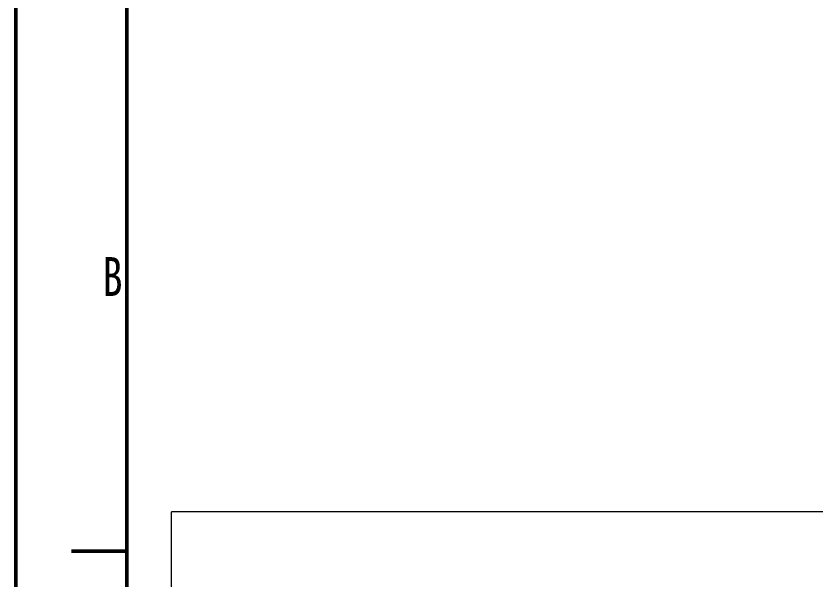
# Model space of a CAD drawing. Header units: millimetres. Extents: x -68339142 to 208, y -167 to 82456658.
# Drawn here: x -68329975 to -68328404, y 82450404 to 82451512 of the extents above; entities that cross this region are included whole.
import ezdxf

# ---------------------------------------------------------------- set-up
doc = ezdxf.new("R2010")
doc.units = ezdxf.units.MM
doc.header["$MEASUREMENT"] = 0
doc.layers.add('Border (ISO)', color=7, linetype='Continuous', lineweight=50)
doc.layers.add('I8符号标注层', color=3, linetype='Continuous', lineweight=9)
doc.layers.add('压缩空气', color=130, linetype='Continuous')
doc.styles.add('I(3.5)', font='simfang.ttf', dxfattribs={"width": 0.75})

# ---------------------------------------------------------------- blocks, each defined once
blk = doc.blocks.new('Borders A3')
at = {"layer": 'Border (ISO)'}
for p, q in [((0, 0), (0, 297)), ((420, 297), (420, 0)), ((10, 287), (10, 10)), ((10, 198), (5, 198))]:
    blk.add_line(p, q, dxfattribs=at)
at = {"layer": 'I8符号标注层', "insert": (9.6, 222.75), "char_height": 3.5, "attachment_point": 6, "style": 'I(3.5)'}
blk.add_mtext('B', dxfattribs=at)

msp = doc.modelspace()

# ---------------------------------------------------------------- linework, layer by layer
at = {"layer": '压缩空气', "lineweight": 9}
for p in [(-68325353.92642, 82450536.06101), (-68329669.25964, 82449474.89405)]:
    msp.add_line(p, (-68329669.25964, 82450536.06101), dxfattribs=at)

# ---------------------------------------------------------------- block references
at = {"xscale": 21.8262244274396, "yscale": 21.8262244274396, "zscale": 21.8262244274396}
for p in [(-68339142.31944, 82446137.04862), (-68329975.30518, 82446137.04862)]:
    msp.add_blockref('Borders A3', p, dxfattribs=at)

doc.saveas('drawing.dxf')
